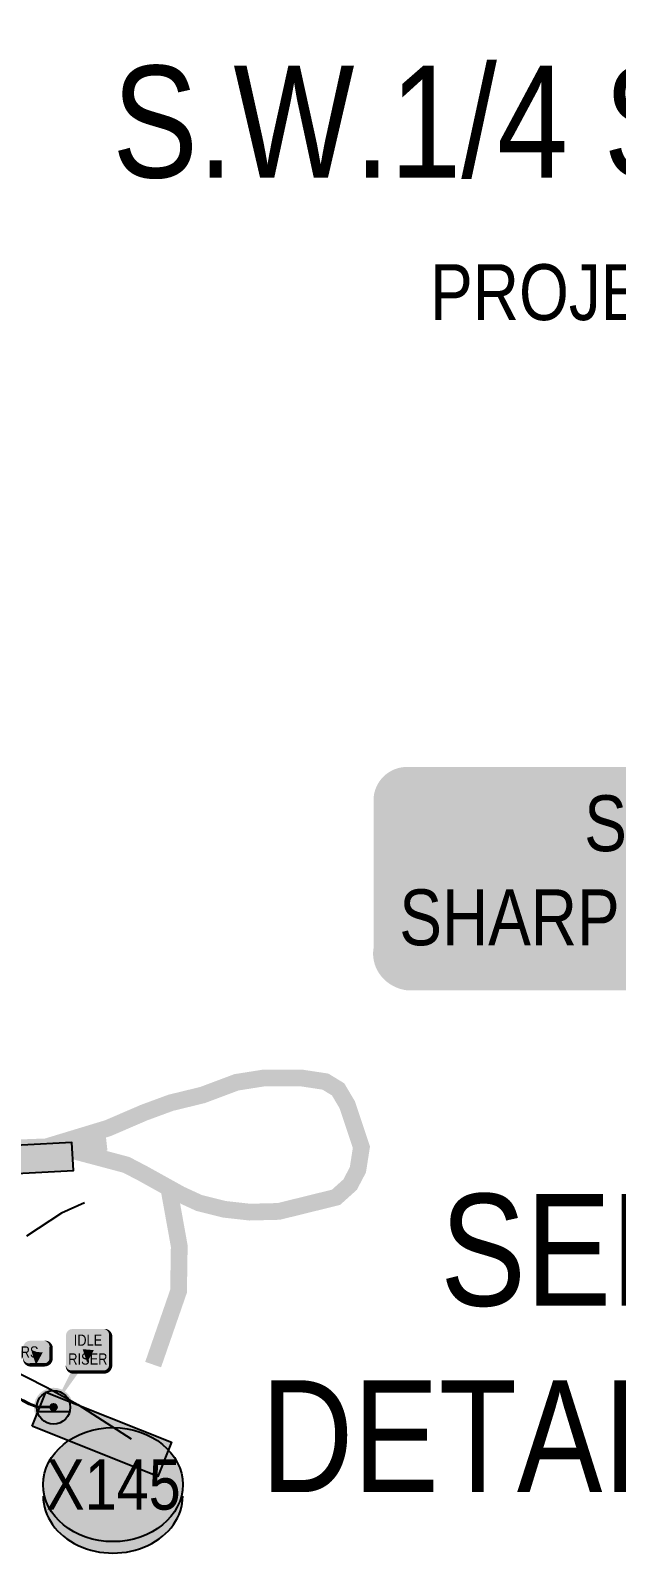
# Model space of a CAD drawing. Extents: x 88833 to 97610, y 5963373 to 5974710.
# Drawn here: x 95654.5 to 95759.3, y 5968629.4 to 5968903.6 of the extents above; entities that cross this region are included whole.
import ezdxf
from ezdxf.enums import TextEntityAlignment as Align

# ---------------------------------------------------------------- set-up
doc = ezdxf.new("R2010")
doc.units = 0
doc.header["$LTSCALE"] = 5
for name, pattern in [('COOP2', [10, 5, -1, 0, -1, 0, -1, 0, -1, 0, -1]), ('DASHDOT', [25.4, 12.7, -6.35, 0, -6.35]), ('POWERLINE5', [7.8, 2.4, -0.6, 0.6, -0.6, 0.6, -0.6, 2.4])]:
    doc.linetypes.add(name, pattern=pattern)
for name, color, linetype in [('AS-POWER', 104, 'foc-POWER'), ('AS-POWER-EXISTING', 72, 'POWERLINE5'), ('AS-RESIDENCE', 14, 'Continuous'), ('AS-ROADS', 254, 'Continuous'), ('AS-SYMBOL', 7, 'Continuous'), ('AS-SYMBOL-1000', 7, 'Continuous'), ('AS-WILDLIFE-BLOCK', 131, 'Continuous'), ('C-SYMBOL', 7, 'Continuous'), ('DETAIL-T', 7, 'Continuous'), ('L-AREAREQUIRED', 7, 'Continuous'), ('P-APEX RECON PAY ITEMS-1000', 240, 'Continuous'), ('P-APEX RECON-10m BUFFER', 51, 'COOP2'), ('P-APEX RECON-WORK AREA', 104, 'Continuous'), ('P-CROSSINGS', 250, 'Continuous')]:
    doc.layers.add(name, color=color, linetype=linetype)
doc.layers.add('AS-RECON EXISTING', color=151, linetype='DASHDOT', lineweight=40)
doc.layers.add('AS-STRUCTURE-H', color=7, linetype='Continuous', true_color=0xa8a8a8)
doc.styles.add('100L', font='ARIALN.TTF', dxfattribs={"height": 10})
doc.styles.add('175L', font='ARIALN.TTF', dxfattribs={"height": 2})
doc.styles.add('80', font='ARIALN.TTF', dxfattribs={"height": 10})
doc.styles.add('Crossing', font='ARIALN.TTF', dxfattribs={"height": 10})
doc.styles.add('foc-LtypeFont', font='ARIALN.TTF', dxfattribs={"height": 7.35})
doc.linetypes.add('foc-POWER', pattern='A,6,-1,["P",foc-LtypeFont,S=0.2,R=0,X=-0.625,Y=-0.75],-1.24,4', length=12.24)

# ---------------------------------------------------------------- blocks, each defined once
blk = doc.blocks.new('*U851')
h = blk.add_hatch(color=255)
edge = h.paths.add_edge_path()
edge.add_line((-109, -20), (109, -20))
edge.add_arc((109, -14), 6, 270, 360)
edge.add_line((115, -14), (115, 12.5))
edge.add_arc((109, 12.5), 6, 0, 90)
edge.add_line((109, 18.5), (-109, 18.5))
edge.add_arc((-109, 12.5), 6, 90, 180)
edge.add_line((-115, 12.5), (-115, -14))
edge.add_arc((-109, -14), 6, 180, 270)
at = {"color": 131, "flags": 128}
blk.add_lwpolyline([(-109, -20, 3, 3, 0), (109, -20, 3, 3, 0.414214), (115, -14, 3, 3, 0), (115, 12.5, 3, 0, 0.414214), (109, 18.5, 0, 0, 0), (-109, 18.5, 0, 0, 0.414214), (-115, 12.5, 0, 0, 0), (-115, -14, 0, 3, 0.414214)], format="xyseb", close=True, dxfattribs=at)
at = {"color": 131, "style": '80'}
blk.add_attdef('ENTER_TEXT_001', (-35.99, -5), '', height=10, dxfattribs=at)
blk = doc.blocks.new('*U1054')
at = {"true_color": 0xffffa8}
h = blk.add_hatch(color=51, dxfattribs=at)
edge = h.paths.add_edge_path()
edge.add_line((-6.5, -11.5), (6.5, -11.5))
edge.add_arc((6.5, -5.5), 6, 270, 360)
edge.add_line((12.5, -5.5), (12.5, 4))
edge.add_arc((6.5, 4), 6, 0, 90)
edge.add_line((6.5, 10), (-6.5, 10))
edge.add_arc((-6.5, 4), 6, 90, 180)
edge.add_line((-12.5, 4), (-12.5, -5.5))
edge.add_arc((-6.5, -5.5), 6, 180, 270)
at = {"color": 240, "flags": 128}
for points in [[(-52.2, -10.3, 0, 10, 0), (0, 0, 5, 5, 0)], [(-1, -11.4, 0, 10, 0), (0, 0, 5, 5, 0)]]:
    blk.add_lwpolyline(points, format="xyseb", dxfattribs=at)
blk.add_lwpolyline([(-6.5, -11.5, 3, 3, 0), (6.5, -11.5, 3, 3, 0.414214), (12.5, -5.5, 3, 3, 0), (12.5, 4, 3, 0, 0.414214), (6.5, 10, 0, 0, 0), (-6.5, 10, 0, 0, 0.414214), (-12.5, 4, 0, 0, 0), (-12.5, -5.5, 0, 3, 0.414214)], format="xyseb", close=True, dxfattribs=at)
at = {"color": 4, "style": '80'}
blk.add_attdef('OTHER_001', (-14.7, -5), '', height=10, dxfattribs=at)
blk = doc.blocks.new('*U1056')
at = {"true_color": 0xffffa8}
h = blk.add_hatch(color=51, dxfattribs=at)
edge = h.paths.add_edge_path()
edge.add_line((-14, -20), (14, -20))
edge.add_arc((14, -14), 6, 270, 360)
edge.add_line((20, -14), (20, 12.5))
edge.add_arc((14, 12.5), 6, 0, 90)
edge.add_line((14, 18.5), (-14, 18.5))
edge.add_arc((-14, 12.5), 6, 90, 180)
edge.add_line((-20, 12.5), (-20, -14))
edge.add_arc((-14, -14), 6, 180, 270)
at = {"color": 240, "flags": 128}
blk.add_lwpolyline([(-14, -20, 3, 3, 0), (14, -20, 3, 3, 0.414214), (20, -14, 3, 3, 0), (20, 12.5, 3, 0, 0.414214), (14, 18.5, 0, 0, 0), (-14, 18.5, 0, 0, 0.414214), (-20, 12.5, 0, 0, 0), (-20, -14, 0, 3, 0.414214)], format="xyseb", close=True, dxfattribs=at)
for points in [[(-31, -51.5, 0, 10, 0), (0, 0, 5, 5, 0)], [(-1, -11.4, 0, 10, 0), (0, 0, 5, 5, 0)]]:
    blk.add_lwpolyline(points, format="xyseb", dxfattribs=at)
at = {"color": 4, "style": '80'}
blk.add_attdef('OTHER_001', (-14.7, -5), '', height=10, dxfattribs=at)
blk = doc.blocks.new('RISER')
h = blk.add_hatch(color=255)
h.dxf.hatch_style = 1
edge = h.paths.add_edge_path()
edge.add_arc((0, 0), 0.7, 0, 360)
blk.add_hatch(color=13).paths.add_polyline_path([(0.581, -0.15), (-0.581, -0.15, 0.774597)])
at = {"color": 13}
blk.add_line((-0.581, -0.15), (0.581, -0.15), dxfattribs=at)
blk.add_circle((0, 0), 0.6, dxfattribs=at)
blk = doc.blocks.new('xing2')
h = blk.add_hatch(color=50)
h.dxf.hatch_style = 1
edge = h.paths.add_edge_path()
edge.add_ellipse((0, 0), major_axis=(-12.5, 0), ratio=0.816297, start_angle=0, end_angle=360)
h = blk.add_hatch(color=250)
h.dxf.hatch_style = 1
edge = h.paths.add_edge_path()
edge.add_ellipse((0, -2.05), major_axis=(-12.5, 0), ratio=0.816297, start_angle=0, end_angle=180)
edge.add_line((12.5, -2.05), (12.5, 0))
edge.add_ellipse((0, 0), major_axis=(-12.5, 0), ratio=0.816297, start_angle=0, end_angle=180, ccw=False)
edge.add_line((-12.5, 0), (-12.5, -2.05))
at = {"color": 250}
blk.add_ellipse((0, 0), major_axis=(-12.5, 0), ratio=0.816297, dxfattribs=at)
blk.add_ellipse((0, -2.05), major_axis=(-12.5, 0), ratio=0.816297, start_param=0, end_param=3.141593, dxfattribs=at)
at = {"color": 250, "style": 'Crossing'}
blk.add_attdef('CROSSING', text='', height=9, dxfattribs=at).set_placement((0.09, 0.02), align=Align.MIDDLE_CENTER)
at = {"color": 250, "style": 'Crossing', "flags": 1}
for tag, p in [('OWNER', (0.09, -12.49)), ('DESCRIPTION', (0.09, -25.77)), ('LOCATION', (0.09, -39.3)), ('DWG_REF', (0.09, -52.84))]:
    blk.add_attdef(tag, text='', height=9, dxfattribs=at).set_placement(p, align=Align.MIDDLE_CENTER)

msp = doc.modelspace()

# ---------------------------------------------------------------- hatches: boundary and pattern name
at = {"layer": 'AS-STRUCTURE-H'}
h = msp.add_hatch(color=256, dxfattribs=at)
h.dxf.hatch_style = 1
h.paths.add_polyline_path([(95654.763, 5968653.977), (95657.204, 5968660.084), (95679.693, 5968651.094), (95677.251, 5968644.987)])
at = {"layer": 'P-APEX RECON-10m BUFFER', "transparency": 33554687}
h = msp.add_hatch(color=256, dxfattribs=at)
h.dxf.hatch_style = 1
h.paths.add_polyline_path([(95579.076, 5969153.572), (95556.924, 5969152.785), (95557.031, 5969147.79), (95579.184, 5969148.576), (95579.427, 5969137.422), (95574.432, 5969137.309), (95574.883, 5969117.33), (95579.857, 5969117.443), (95580.701, 5969078.061), (95581.129, 5969058.081), (95581.684, 5969032.214), (95582.112, 5969012.235), (95587.872, 5968743.519), (95582.877, 5968743.412), (95583.257, 5968725.683), (95566.101, 5968724.785), (95566.208, 5968719.788), (95588.355, 5968720.947), (95588.787, 5968700.821), (95581.418, 5968700.43), (95566.641, 5968699.611), (95566.748, 5968694.613), (95581.689, 5968695.441), (95588.894, 5968695.824), (95588.99, 5968691.32), (95583.995, 5968691.213), (95584.424, 5968671.233), (95589.419, 5968671.34), (95589.705, 5968657.992), (95639.053, 5968542.678), (95637.179, 5968541.876), (95639.144, 5968537.283), (95602.025, 5968521.08), (95600.06, 5968525.673), (95581.687, 5968517.812), (95589.549, 5968499.439), (95593.071, 5968500.946), (95595.203, 5968401.457), (95590.208, 5968401.35), (95590.425, 5968391.256), (95573.262, 5968390.818), (95573.476, 5968380.828), (95597.384, 5968381.439), (95597.294, 5968374.108), (95590.465, 5968374.186), (95577.618, 5968375.14), (95573.603, 5968374.903), (95573.71, 5968369.904), (95577.581, 5968370.133), (95590.252, 5968369.192), (95602.228, 5968369.056), (95602.382, 5968381.622), (95610.616, 5968381.798), (95610.188, 5968401.778), (95605.193, 5968401.671), (95602.974, 5968505.183), (95607.922, 5968507.3), (95605.956, 5968511.893), (95643.075, 5968528.097), (95645.04, 5968523.503), (95663.413, 5968531.365), (95655.551, 5968549.738), (95648.239, 5968546.609), (95600.698, 5968657.7), (95644.827, 5968659.243), (95647.649, 5968660.813), (95642.79, 5968669.545), (95642.072, 5968669.145), (95599.492, 5968667.656), (95599.408, 5968671.554), (95604.403, 5968671.661), (95603.975, 5968691.641), (95598.98, 5968691.534), (95598.877, 5968696.354), (95662.16, 5968699.715), (95661.895, 5968704.704), (95598.77, 5968701.352), (95598.29, 5968723.754), (95603.284, 5968723.861), (95602.856, 5968743.84), (95597.861, 5968743.733), (95591.825, 5969025.34), (95591.119, 5969058.295), (95590.691, 5969078.275), (95589.846, 5969117.668), (95594.862, 5969117.782), (95594.411, 5969137.761), (95589.416, 5969137.648), (95588.879, 5969162.396), (95578.889, 5969162.174)])

# ---------------------------------------------------------------- linework, layer by layer
at = {"layer": 'AS-POWER', "flags": 128}
msp.add_lwpolyline([(95648.521, 5968665.488), (95649.802, 5968664.785), (95657.469, 5968660.872), (95662.919, 5968657.826), (95672.484, 5968651.731)], dxfattribs=at)
at = {"layer": 'AS-POWER-EXISTING', "flags": 128}
msp.add_lwpolyline([(95664.152, 5968693.922), (95660.043, 5968692.1), (95653.29, 5968687.65), (95646.371, 5968684.038), (95644.239, 5968683.183), (95645.803, 5968680.831), (95648.08, 5968677.586), (95648.753, 5968674.676), (95648.676, 5968669.354), (95648.349, 5968668.717)], dxfattribs=at)
at = {"layer": 'AS-RECON EXISTING', "flags": 128}
msp.add_lwpolyline([(95658.597, 5968657.351), (95655.682, 5968657.426), (95654.219, 5968657.966), (95653.093, 5968658.587), (95649.92, 5968660.345), (95646.052, 5968662.147), (95642.85, 5968663.647), (95642.178, 5968665.122), (95642.415, 5968666.76), (95643.059, 5968669.644), (95643.943, 5968675.237), (95642.97, 5968679.378), (95639.854, 5968679.848), (95631.808, 5968681.128), (95625.533, 5968682.158), (95619.764, 5968683.063), (95612.198, 5968684.002), (95604.834, 5968685.105), (95598.78, 5968686.345), (95591.464, 5968687.767), (95588.746, 5968688.107), (95587.284, 5968688.19)], dxfattribs=at)
at = {"layer": 'AS-RESIDENCE'}
msp.add_lwpolyline([(95654.763, 5968653.977), (95657.204, 5968660.084), (95679.693, 5968651.094), (95677.251, 5968644.987)], close=True, dxfattribs=at)
at = {"layer": 'AS-ROADS', "const_width": 2.998, "flags": 128}
msp.add_lwpolyline([(95658.352, 5968704.251), (95668.328, 5968707.28), (95674.768, 5968710.056), (95679.566, 5968711.823), (95685.248, 5968713.211), (95691.31, 5968715.483), (95696.108, 5968716.24), (95703.053, 5968716.24), (95707.22, 5968715.609), (95709.493, 5968714.221), (95711.135, 5968711.444), (95712.65, 5968706.901), (95713.66, 5968703.873), (95713.029, 5968699.834), (95711.64, 5968697.184), (95709.114, 5968694.913), (95698.886, 5968692.389), (95693.709, 5968692.263), (95689.163, 5968692.767), (95684.617, 5968693.903), (95681.334, 5968695.418), (95674.515, 5968699.203), (95671.611, 5968700.718)], close=True, dxfattribs=at)
for points in [[(95556.907, 5968698.537), (95582.882, 5968700.194), (95619.932, 5968702.566), (95662.393, 5968704.125), (95668.075, 5968704.756)], [(95676.409, 5968664.988), (95680.955, 5968678.113), (95681.081, 5968686.189), (95679.189, 5968696.683)]]:
    msp.add_lwpolyline(points, dxfattribs=at)
at = {"layer": 'P-APEX RECON-WORK AREA', "flags": 128}
msp.add_lwpolyline([(95648.239, 5968546.609), (95600.698, 5968657.7), (95644.827, 5968659.243), (95647.649, 5968660.813), (95642.79, 5968669.545), (95642.072, 5968669.145), (95599.492, 5968667.656), (95599.408, 5968671.554), (95604.403, 5968671.661), (95603.975, 5968691.641), (95598.98, 5968691.534), (95598.877, 5968696.354), (95662.16, 5968699.715), (95661.895, 5968704.704), (95598.77, 5968701.352), (95598.29, 5968723.754), (95603.284, 5968723.861), (95602.856, 5968743.84), (95597.861, 5968743.733), (95591.825, 5969025.34)], dxfattribs=at)

# ---------------------------------------------------------------- block references
at = {"layer": 'AS-SYMBOL', "xscale": 4.996022535000006, "yscale": 4.996022535000006, "zscale": 4.996022535000006}
msp.add_blockref('RISER', (95658.6, 5968657.35), dxfattribs=at)
at = {"layer": 'AS-SYMBOL-1000', "xscale": 0.9992045070000001, "yscale": 0.9992045070000001, "zscale": 0.9992045070000001}
msp.add_blockref('RISER', (95658.6, 5968657.35), dxfattribs=at)
at = {"layer": 'AS-WILDLIFE-BLOCK'}
ref = msp.add_blockref('*U851', (95830.73, 5968753.416), dxfattribs=dict(at, xscale=0.9992045070000001, yscale=0.9992045070000001, zscale=0.9992045070000001))
ref.add_attrib('ENTER_TEXT_001', 'SENSITIVE RAPTOR RANGE', (95753.507, 5968756.832), dxfattribs={"layer": '0', "color": 131, "height": 9.99205, "style": '80'})
ref.add_attrib('ENTER_TEXT_002', 'SHARP TAILED GROUSE SURVEY ZONE', (95720.436, 5968740.001), dxfattribs={"layer": '0', "color": 131, "height": 9.99205, "style": '80'})
at = {"layer": 'P-APEX RECON PAY ITEMS-1000'}
ref = msp.add_blockref('*U1056', (95664.801, 5968667.66), dxfattribs=dict(at, xscale=0.2, yscale=0.2, zscale=0.2))
ref.add_attrib('OTHER_001', 'IDLE', (95662.206, 5968668.361), dxfattribs={"layer": '0', "color": 4, "height": 2, "style": '80'})
ref.add_attrib('OTHER_002', 'RISER', (95661.228, 5968664.992), dxfattribs={"layer": '0', "color": 4, "height": 2, "style": '80'})
at = {"layer": 'P-APEX RECON PAY ITEMS-1000', "xscale": 0.2, "yscale": 0.2, "zscale": 0.2}
msp.add_blockref('*U1054', (95655.663, 5968667.244), dxfattribs=at).add_auto_attribs({'OTHER_001': 'RS'})
at = {"layer": 'P-CROSSINGS', "xscale": 0.9992045070000001, "yscale": 0.9992045070000001, "zscale": 0.9992045070000001}
msp.add_blockref('xing2', (95669.226, 5968643.514), dxfattribs=at).add_auto_attribs({'CROSSING': 'X145'})

# ---------------------------------------------------------------- texts
at = {"layer": 'C-SYMBOL', "color": 3, "style": '175L'}
msp.add_text('S.W.1/4 SEC. 32-56-24-W.4M.', height=20, dxfattribs=at).set_placement((95825.73, 5968871.329), align=Align.BOTTOM_CENTER)
at = {"layer": 'DETAIL-T', "color": 3, "insert": (95680.265, 5968695.521), "char_height": 20, "attachment_point": 1, "style": '175L'}
msp.add_mtext_dynamic_manual_height_columns("\\pi47.516;SEE\\P\\pi15.408;DETAIL 'Y'", width=138.60542, gutter_width=55, heights=[0], dxfattribs=at)
at = {"layer": 'L-AREAREQUIRED', "color": 5, "style": '100L'}
msp.add_text('PROJECT AREA = 1.095 HA  2.71 AC.', height=10, dxfattribs=at).set_placement((95825.73, 5968848.829), align=Align.BOTTOM_CENTER)

doc.saveas('drawing.dxf')
